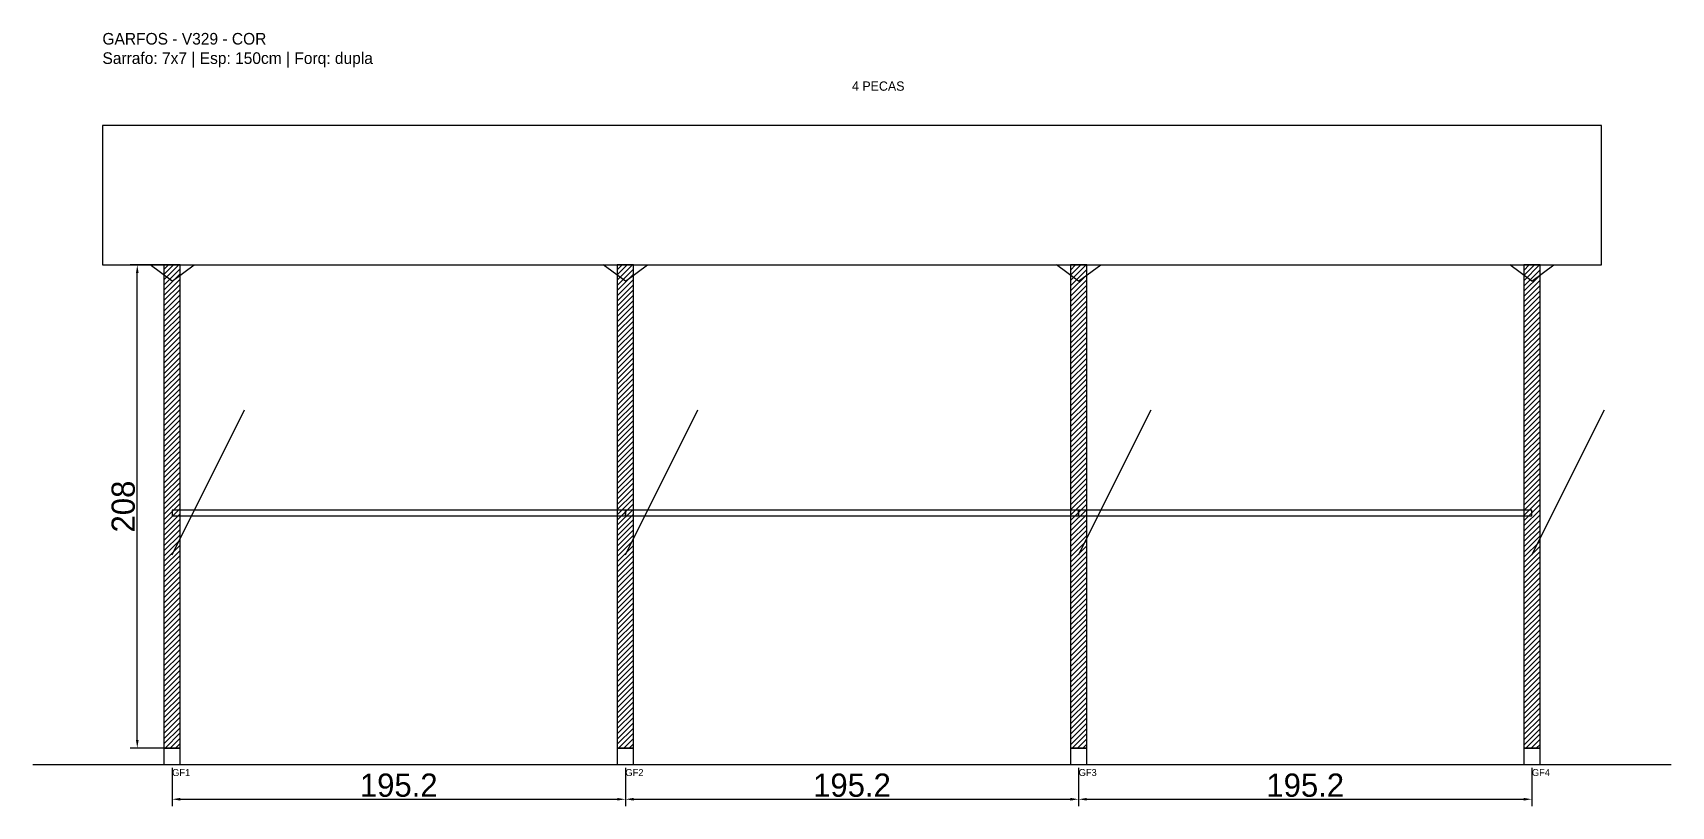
# Model space of a CAD drawing. Header units: metres. Extents: x -30 to 676, y -25 to 308.
import ezdxf

# ---------------------------------------------------------------- set-up
doc = ezdxf.new("R2010")
doc.units = ezdxf.units.M
for name, color, linetype in [('BARRA_ANCORAGEM', 1, 'Continuous'), ('COTA', 241, 'Continuous'), ('GARFOS OK', 3, 'Continuous'), ('NOME DA VIGA', 6, 'Continuous'), ('SARR_7x7', 40, 'Continuous'), ('TIRAS REESCORAMENTO', 252, 'Continuous'), ('VIGAS', 3, 'Continuous')]:
    doc.layers.add(name, color=color, linetype=linetype)
doc.dimstyles.new('EZ DXF', dxfattribs={"dimtxt": 10, "dimasz": 3.5, "dimexe": 3, "dimexo": 1.5, "dimgap": 1, "dimtad": 1, "dimdec": 1, "dimdsep": 46, "dimcen": 2.5, "dimazin": 3, "dimtfac": 1, "dimtmove": 0, "dimatfit": 3})

msp = doc.modelspace()

# ---------------------------------------------------------------- hatches: boundary and pattern name
at = {"layer": 'COTA'}
h = msp.add_hatch(dxfattribs=at)
h.set_pattern_fill('ANSI31', scale=0.5)
h.paths.add_polyline_path([(26.5, 0), (33.5, 0), (33.5, 208), (26.5, 208)])
h = msp.add_hatch(dxfattribs=at)
h.set_pattern_fill('ANSI31', scale=0.5)
h.paths.add_polyline_path([(221.67, 0), (228.67, 0), (228.67, 208), (221.67, 208)])
h = msp.add_hatch(dxfattribs=at)
h.set_pattern_fill('ANSI31', scale=0.5)
h.paths.add_polyline_path([(416.83, 0), (423.83, 0), (423.83, 208), (416.83, 208)])
h = msp.add_hatch(dxfattribs=at)
h.set_pattern_fill('ANSI31', scale=0.5)
h.paths.add_polyline_path([(612, 0), (619, 0), (619, 208), (612, 208)])

# ---------------------------------------------------------------- linework, layer by layer
at = {"layer": 'BARRA_ANCORAGEM'}
for p, q in [((30, 83.2), (61.2, 145.6)), ((225.17, 83.2), (256.37, 145.6)), ((420.33, 83.2), (451.53, 145.6)), ((615.5, 83.2), (646.7, 145.6))]:
    msp.add_line(p, q, dxfattribs=at)
at = {"layer": 'GARFOS OK'}
for p, q in [((30, 201), (20.5, 208)), ((20.5, 208), (39.5, 208)), ((30, 201), (39.5, 208)), ((225.17, 201), (215.67, 208)), ((215.67, 208), (234.67, 208)), ((225.17, 201), (234.67, 208)), ((420.33, 201), (410.83, 208)), ((410.83, 208), (429.83, 208)), ((420.33, 201), (429.83, 208)), ((615.5, 201), (606, 208)), ((606, 208), (625, 208)), ((615.5, 201), (625, 208))]:
    msp.add_line(p, q, dxfattribs=at)
at = {"layer": 'GARFOS OK', "linetype": 'CONTINUOUS'}
msp.add_line((-30, -7), (675.5, -7), dxfattribs=at)
at = {"layer": 'GARFOS OK'}
for points in [[(26.5, 0), (33.5, 0), (33.5, 208), (26.5, 208), (26.5, 0)], [(221.67, 0), (228.67, 0), (228.67, 208), (221.67, 208), (221.67, 0)], [(416.83, 0), (423.83, 0), (423.83, 208), (416.83, 208), (416.83, 0)], [(612, 0), (619, 0), (619, 208), (612, 208), (612, 0)]]:
    msp.add_lwpolyline(points, dxfattribs=at)
at = {"layer": 'SARR_7x7'}
for points in [[(26.5, -7), (33.5, -7), (33.5, 0), (26.5, 0), (26.5, -7)], [(221.67, -7), (228.67, -7), (228.67, 0), (221.67, 0), (221.67, -7)], [(416.83, -7), (423.83, -7), (423.83, 0), (416.83, 0), (416.83, -7)], [(612, -7), (619, -7), (619, 0), (612, 0), (612, -7)]]:
    msp.add_lwpolyline(points, dxfattribs=at)
at = {"layer": 'TIRAS REESCORAMENTO'}
for points in [[(30, 100), (225.17, 100), (225.17, 102.5), (30, 102.5), (30, 100)], [(225.17, 100), (420.33, 100), (420.33, 102.5), (225.17, 102.5), (225.17, 100)], [(420.33, 100), (615.5, 100), (615.5, 102.5), (420.33, 102.5), (420.33, 100)]]:
    msp.add_lwpolyline(points, dxfattribs=at)
at = {"layer": 'VIGAS'}
msp.add_lwpolyline([(0, 208), (645.5, 208), (645.5, 268), (0, 268), (0, 208)], dxfattribs=at)

# ---------------------------------------------------------------- texts
at = {"layer": 'NOME DA VIGA'}
for s, height, p in [('4 PECAS', 4, (322.75, 283)), ('GF1', 3, (30, -12)), ('GF2', 3, (225.17, -12)), ('GF3', 3, (420.33, -12)), ('GF4', 3, (615.5, -12))]:
    msp.add_text(s, height=height, dxfattribs=at).set_placement(p)
at = {"layer": 'NOME DA VIGA', "insert": (0, 293), "char_height": 5, "attachment_point": 7}
msp.add_mtext('GARFOS - V329 - COR\\PSarrafo: 7x7 | Esp: 150cm | Forq: dupla', dxfattribs=at)

# ---------------------------------------------------------------- dimensions: what is measured, and where the dimension line sits
at = {"layer": 'COTA'}
msp.add_linear_dim(base=(15, 0), p1=(30, 0), p2=(30, 208), angle=90, dimstyle='EZ DXF', dxfattribs=at).render()
for base, p1, p2 in [((30, -22), (30, -7), (225.17, -7)), ((225.17, -22), (225.17, -7), (420.33, -7)), ((420.33, -22), (420.33, -7), (615.5, -7))]:
    msp.add_linear_dim(base=base, p1=p1, p2=p2, dimstyle='EZ DXF', dxfattribs=at).render()

doc.saveas('drawing.dxf')
